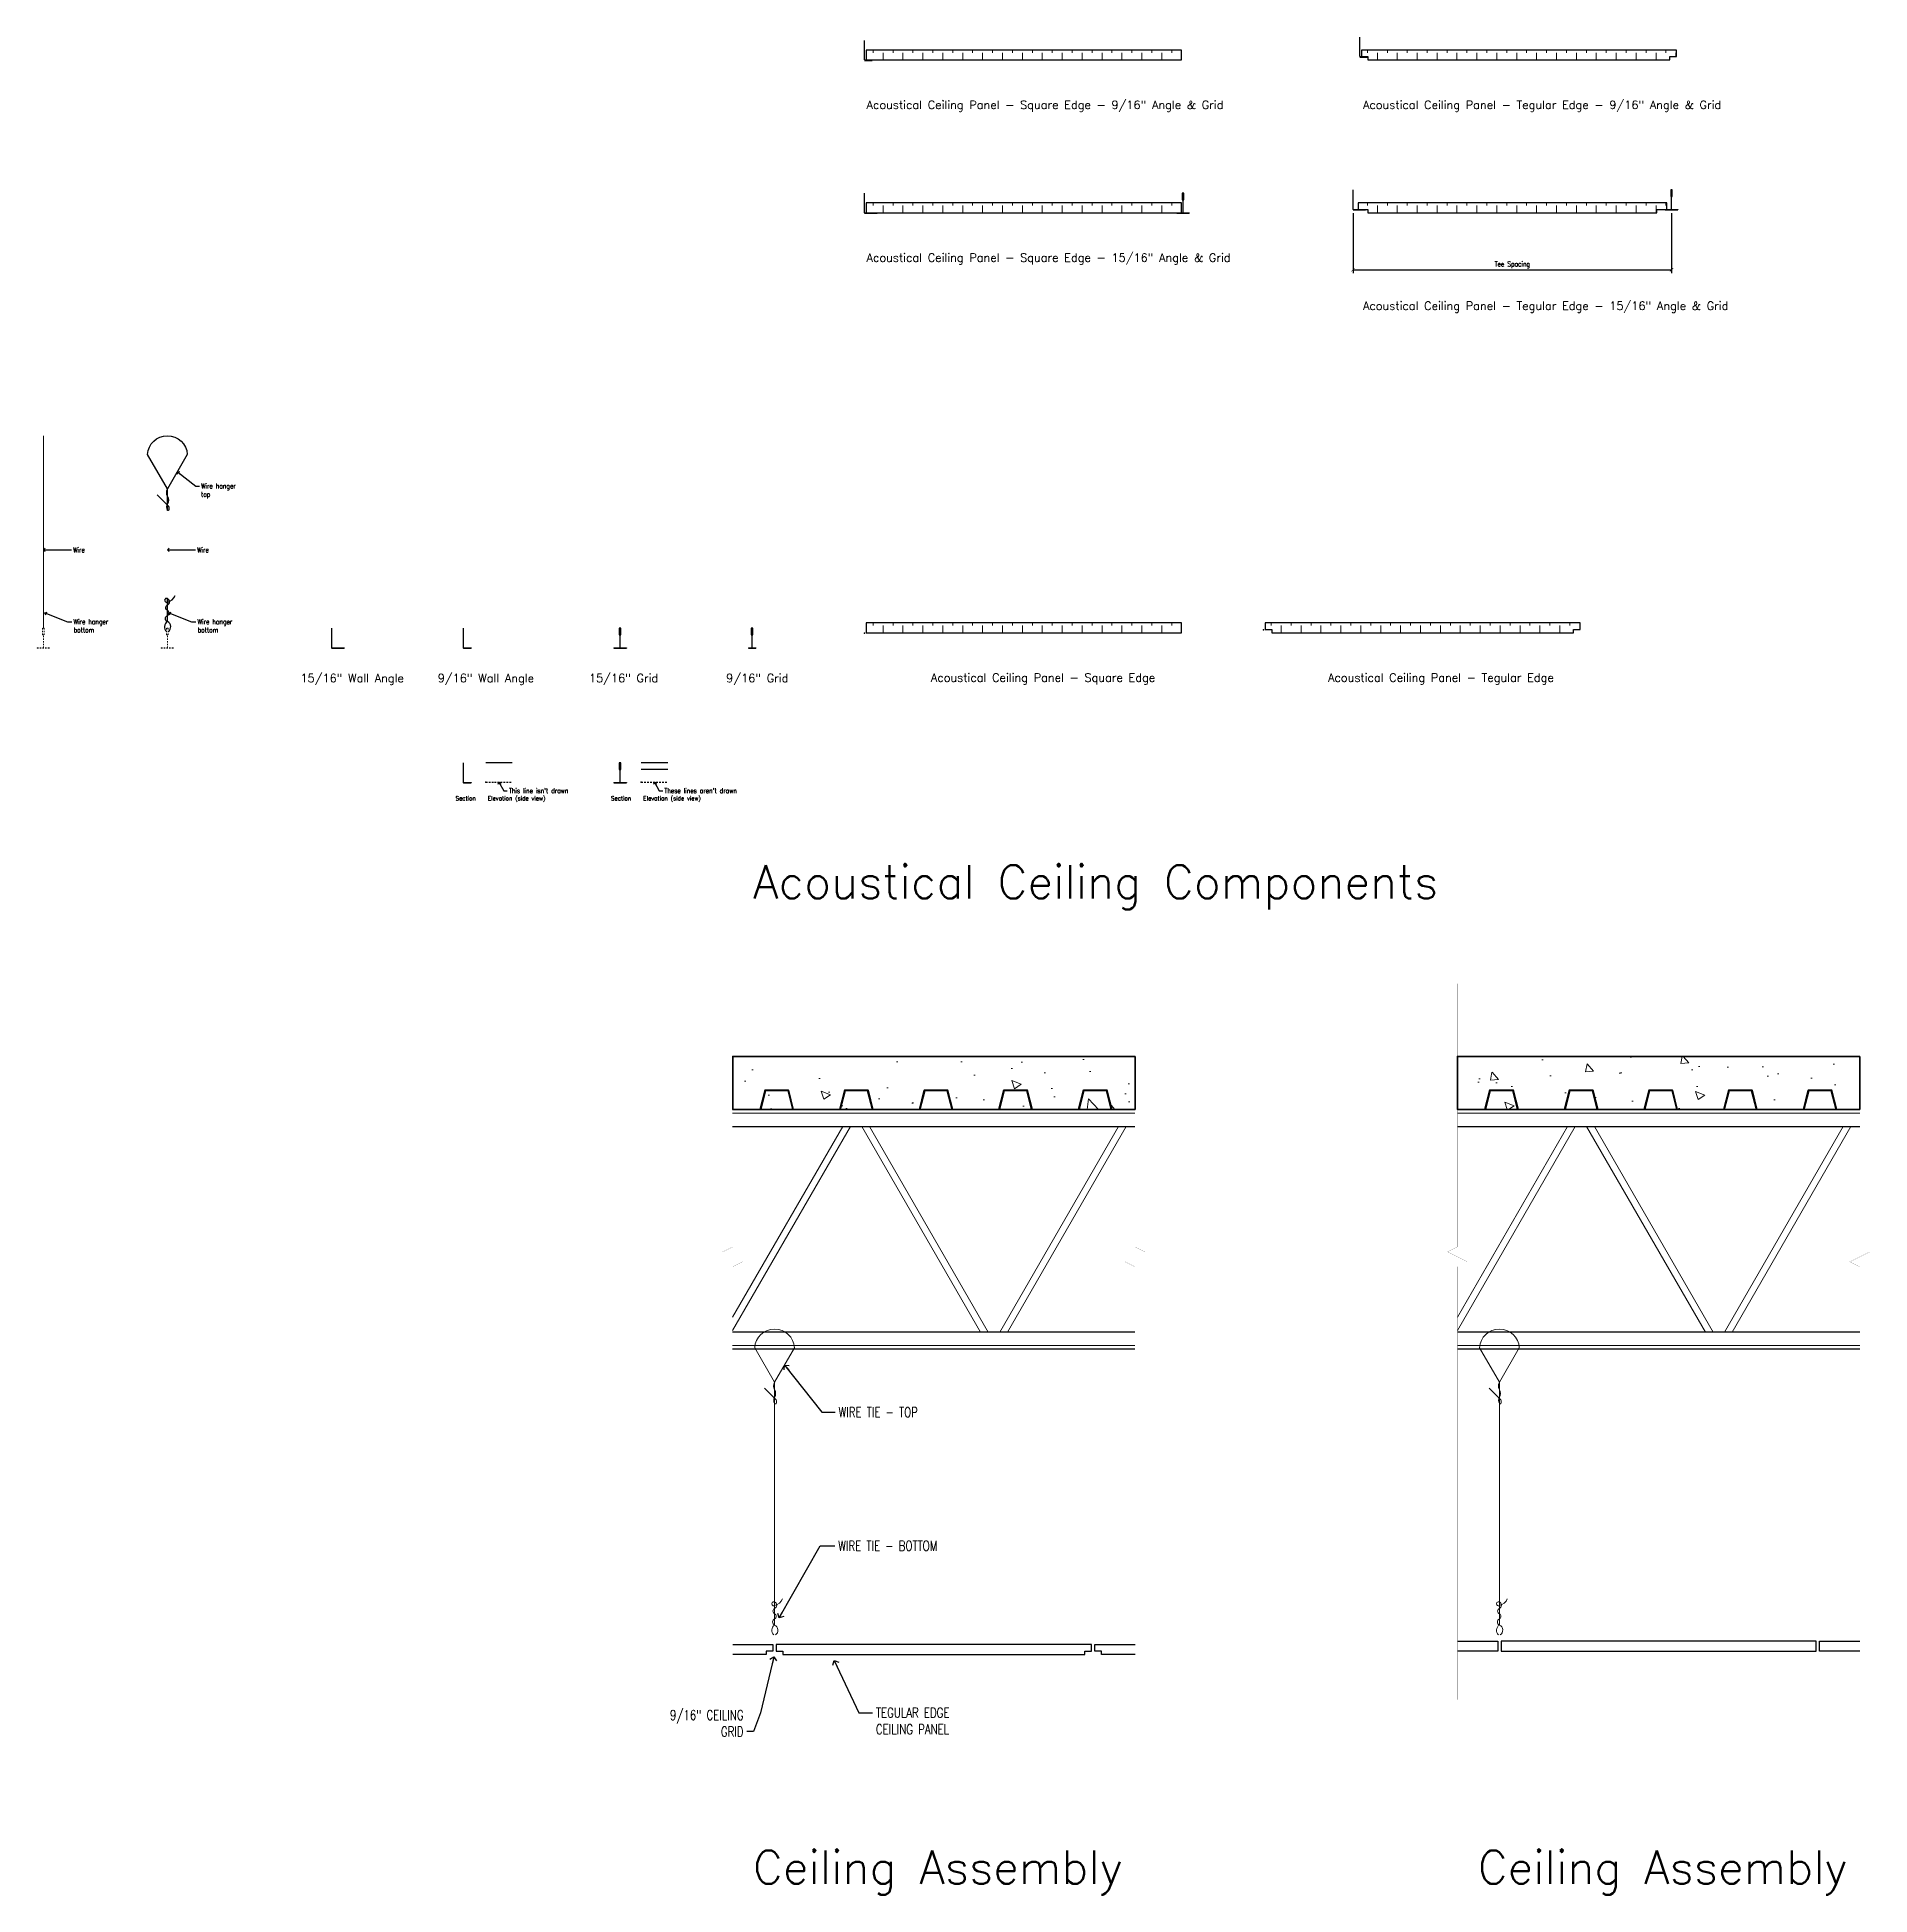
# Model space of a CAD drawing. Header units: inches. Extents: x 0 to 138, y 0 to 140.
import ezdxf
from ezdxf.enums import TextEntityAlignment as Align

# ---------------------------------------------------------------- set-up
doc = ezdxf.new("R2010")
doc.units = ezdxf.units.IN
doc.header["$MEASUREMENT"] = 0
doc.linetypes.add('HIDDEN2', pattern=[0.1875, 0.125, -0.0625])
for name, color, linetype, lineweight in [('A-Anno-Dims', 211, 'Continuous', 25), ('A-Anno-Note', 231, 'Continuous', 25), ('A-Anno-Symb', 131, 'Continuous', 25), ('A-Detl-Thin', 150, 'Continuous', 18), ('G-Anno-Ttlb', 213, 'Continuous', 50), ('Med', 31, 'Continuous', 25), ('Patt', 190, 'Continuous', 18), ('Wide', 212, 'Continuous', 35)]:
    doc.layers.add(name, color=color, linetype=linetype, lineweight=lineweight)
doc.layers.add('G-Anno-Nplt', color=140, linetype='Continuous', lineweight=18, plot=False)
doc.styles.add('Arch-Dim', font='romans.shx', dxfattribs={"width": 0.75})
doc.styles.add('RomanS', font='romans.shx')
doc.dimstyles.new('Aec-Arch-I-1-2', dxfattribs={"dimscale": 8, "dimtxt": 0.09375, "dimasz": 0.0625, "dimexe": 0.0625, "dimexo": 0.0625, "dimgap": 0.03125, "dimtad": 1, "dimdec": 4, "dimzin": 3, "dimdsep": 46, "dimlunit": 4, "dimtxsty": 'Arch-Dim', "dimblk": 'ARCHTICK', "dimcen": 0.09375, "dimclrd": 8, "dimclre": 8, "dimadec": 4, "dimazin": 2, "dimtfac": 0.75, "dimtdec": 4, "dimtix": 1, "dimtmove": 1, "dimatfit": 2, "dimldrblk": 'OPEN90', "dimfxl": 1, "dimtolj": 1, "dimtzin": 0, "dimarcsym": 0})
pattern_1 = [(270, (-1574.9999, -1721.5893), (0.75, -0.75), [0.75, -0.75])]

# ---------------------------------------------------------------- blocks, each defined once
blk = doc.blocks.new('Anno_Title_T2')
at = {"color": 0, "linetype": 'ByBlock', "lineweight": -2, "style": 'RomanS'}
blk.add_attdef('TITLE', (0, 0.5), '', height=1.25, dxfattribs=at)
blk.add_attdef('SCALE', text='', height=0.75, dxfattribs=at).set_placement((0, -0.5), align=Align.TOP_LEFT)
blk = doc.blocks.new('AecDtl_TieTopUK')
at = {"color": 0, "linetype": 'ByBlock', "lineweight": -2}
blk.add_lwpolyline([(0, -2.6), (-1.5, 0, -0.940997), (1.5, 0), (0, -2.6, 0.267752), (0, -3.17, -0.267752), (0, -3.72, 0.267752), (0, -4.19, 0.577595), (0.1, -4.19, 0.267752), (0.1, -3.93), (-0.77, -3.05)], format="xyb", dxfattribs=at)
blk.add_lwpolyline([(0, -4.22), (0, -2.6)], dxfattribs=at)
at = {"layer": 'Defpoints'}
blk.add_point((0, -4.22), dxfattribs=at)
blk = doc.blocks.new('AecDtl_TieBottomUK')
at = {"color": 0, "linetype": 'ByBlock', "lineweight": -2}
for points in [[(0.06, 0, 0.578654), (0, 0.75, -0.635545), (0, 1.21, 0.635545), (0, 1.59, -0.635545), (0, 2, 0.635545), (0, 2.49, 1.573452), (0, 2.22, 0.260964), (0.59, 2.73, -0.704228)], [(0, 0.75, 0.497852), (-0.06, 0)]]:
    blk.add_lwpolyline(points, format="xyb", dxfattribs=at)
blk.add_lwpolyline([(0, 0.75), (0, 2.5)], dxfattribs=at)
at = {"layer": 'Defpoints'}
blk.add_point((0, 2.5), dxfattribs=at)
blk = doc.blocks.new('*U7')
at = {"layer": 'A-Detl-Thin'}
for points in [[(28.43, 2.25), (58.75, 2.25)], [(36.73, 1.25), (28.43, -13.12)], [(37.31, 1.25), (28.43, -14.12)], [(38.17, 1.25), (47.12, -14.25)], [(38.75, 1.25), (47.7, -14.25)], [(57.51, 1.25), (48.56, -14.25)], [(58.09, 1.25), (49.14, -14.25)], [(28.43, -15.25), (58.75, -15.25)]]:
    blk.add_lwpolyline(points, dxfattribs=at)
at = {"layer": 'Med'}
for points in [[(58.75, 2.5), (28.43, 2.5)], [(28.43, 1.25), (58.75, 1.25)], [(58.75, -14.25), (28.43, -14.25)], [(28.43, -15.5), (58.75, -15.5)]]:
    blk.add_lwpolyline(points, dxfattribs=at)
blk = doc.blocks.new('*U8')
at = {"layer": 'Patt'}
h = blk.add_hatch(dxfattribs=at)
h.set_pattern_fill('CONCRETE_C', color=256, style=0, pattern_type=2)
h.set_pattern_definition([(50, (0, 0), (7.1726, -0.6275), [0.75, -8.25]), (355, (0, 0), (-1.3875, 7.522), [0.6, -6.6]), (100.451, (0.598, -0.052), (5.7851, 6.8944), [0.6374, -7.0114]), (46.184, (0, 2), (10.6724, -1.6552), [1.125, -12.375]), (96.636, (0.889, 1.862), (9.3466, 9.741), [0.956, -10.517]), (351.184, (0, 2), (9.3466, 9.741), [0.9, -9.9]), (21, (1, 1.5), (5.9691, -4.0262), [0.75, -8.25]), (326, (1, 1.5), (2.4332, 7.2515), [0.6, -6.6]), (71.451, (1.4974, 1.1645), (8.4022, 3.2253), [0.6374, -7.0114]), (37.5, (0, 0), (0.1216, 3.32894), [0, -6.52, 0, -6.7, 0, -6.625]), (7.5, (0, 0), (2.6307, 3.9441), [0, -3.82, 0, -6.37, 0, -2.525]), (327.5, (-2.23, 0), (5.33822, -0.22555), [0, -2.5, 0, -7.8, 0, -10.35]), (317.5, (-3.23, 0), (5.83186, 1.00105), [0, -3.25, 0, -5.18, 0, -7.35])])
h.paths.add_polyline_path([(0, 4), (30.32, 4), (30.32, 0), (28.25, 0), (27.88, 1.46), (26.12, 1.46), (25.75, 0), (22.25, 0), (21.88, 1.46), (20.12, 1.46), (19.75, 0), (16.25, 0), (15.88, 1.46), (14.12, 1.46), (13.75, 0), (10.25, 0), (9.88, 1.46), (8.12, 1.46), (7.75, 0), (4.25, 0), (3.88, 1.46), (2.12, 1.46), (1.75, 0), (0, 0)], flags=0)
h.paths.add_polyline_path([(28.21, 0), (25.79, 0), (26.15, 1.43), (27.85, 1.43)], flags=0)
h.paths.add_polyline_path([(22.21, 0), (19.79, 0), (20.15, 1.43), (21.85, 1.43)], flags=0)
h.paths.add_polyline_path([(16.21, 0), (13.79, 0), (14.15, 1.43), (15.85, 1.43)], flags=0)
h.paths.add_polyline_path([(10.21, 0), (7.79, 0), (8.15, 1.43), (9.85, 1.43)], flags=0)
h.paths.add_polyline_path([(4.21, 0), (1.79, 0), (2.15, 1.43), (3.85, 1.43)], flags=0)
at = {"layer": 'Wide'}
for points in [[(0, 4), (30.32, 4), (30.32, 0), (28.25, 0), (27.88, 1.46), (26.12, 1.46), (25.75, 0), (22.25, 0), (21.88, 1.46), (20.12, 1.46), (19.75, 0), (16.25, 0), (15.88, 1.46), (14.12, 1.46), (13.75, 0), (10.25, 0), (9.88, 1.46), (8.12, 1.46), (7.75, 0), (4.25, 0), (3.88, 1.46), (2.12, 1.46), (1.75, 0), (0, 0), (0, 4)], [(4.21, 0), (1.79, 0), (2.15, 1.43), (3.85, 1.43), (4.21, 0)], [(10.21, 0), (7.79, 0), (8.15, 1.43), (9.85, 1.43), (10.21, 0)], [(16.21, 0), (13.79, 0), (14.15, 1.43), (15.85, 1.43), (16.21, 0)], [(22.21, 0), (19.79, 0), (20.15, 1.43), (21.85, 1.43), (22.21, 0)], [(28.21, 0), (25.79, 0), (26.15, 1.43), (27.85, 1.43), (28.21, 0)]]:
    blk.add_lwpolyline(points, close=True, dxfattribs=at)
blk = doc.blocks.new('_ArchTick')
at = {"color": 0, "linetype": 'ByBlock', "const_width": 0.15}
blk.add_lwpolyline([(-0.5, -0.5), (0.5, 0.5)], dxfattribs=at)
blk = doc.blocks.new('_Open90')
at = {"color": 0, "linetype": 'ByBlock', "lineweight": -2}
for p, q in [((0, 0), (-1, 0)), ((-0.5, 0.5), (0, 0)), ((0, 0), (-0.5, -0.5))]:
    blk.add_line(p, q, dxfattribs=at)
blk = doc.blocks.new('AecDtl_15_16GridUK')
at = {"color": 0, "linetype": 'ByBlock', "lineweight": -2}
blk.add_lwpolyline([(-0.0625, 0.96875), (0.0625, 0.96875), (0.0625, 1.46875), (-0.0625, 1.46875)], close=True, dxfattribs=at)
for points in [[(-0.46875, 0), (0.46875, 0)], [(-0.46875, 0), (-0.46875, -0.03125)], [(0, 0), (0, 0.96875)], [(0.46875, 0), (0.46875, -0.03125)], [(-0.46875, -0.03125), (0.46875, -0.03125)]]:
    blk.add_lwpolyline(points, dxfattribs=at)
at = {"layer": 'Defpoints', "color": 2}
blk.add_point((0, 1.46875), dxfattribs=at)
at = {"layer": 'Defpoints', "color": 1}
blk.add_point((0, 1.21875), dxfattribs=at)
blk = doc.blocks.new('AecDtl_9_16WallAngleUK')
at = {"color": 0, "linetype": 'ByBlock', "lineweight": -2}
for points in [[(0, 0), (0, 1.46875)], [(0, 0), (0.5625, 0)], [(0.5625, 0), (0.5625, -0.03125)], [(0, -0.03125), (0.5625, -0.03125)]]:
    blk.add_lwpolyline(points, dxfattribs=at)
blk = doc.blocks.new('AecDtl_GridElevationUK')
at = {"color": 0, "linetype": 'ByBlock', "lineweight": -2}
for p, q in [((0, 1.46875), (2, 1.46875)), ((0, 0.96875), (2, 0.96875))]:
    blk.add_line(p, q, dxfattribs=at)
blk = doc.blocks.new('AecDtl_WallAngleElevUK')
at = {"color": 0, "linetype": 'ByBlock', "lineweight": -2}
blk.add_line((0, 1.46875), (2, 1.46875), dxfattribs=at)
blk = doc.blocks.new('AecDtl_9_16GridUK')
at = {"color": 0, "linetype": 'ByBlock', "lineweight": -2}
blk.add_lwpolyline([(-0.0625, 0.96875), (0.0625, 0.96875), (0.0625, 1.46875), (-0.0625, 1.46875)], close=True, dxfattribs=at)
for points in [[(-0.28125, 0), (0.28125, 0)], [(-0.28125, 0), (-0.28125, -0.03125)], [(0, 0), (0, 0.96875)], [(0.28125, 0), (0.28125, -0.03125)], [(-0.28125, -0.03125), (0.28125, -0.03125)]]:
    blk.add_lwpolyline(points, dxfattribs=at)
at = {"layer": 'Defpoints', "color": 2}
blk.add_point((0, 1.46875), dxfattribs=at)
at = {"layer": 'Defpoints', "color": 1}
blk.add_point((0, 1.21875), dxfattribs=at)
blk = doc.blocks.new('AecDtl_15_16WallAngleUK')
at = {"color": 0, "linetype": 'ByBlock', "lineweight": -2}
for points in [[(0, 0), (0, 1.46875)], [(0, 0), (0.9375, 0)], [(0, 0), (0, -0.03125)], [(0.9375, 0), (0.9375, -0.03125)], [(0, -0.03125), (0.9375, -0.03125)]]:
    blk.add_lwpolyline(points, dxfattribs=at)
blk = doc.blocks.new('*D14')
at = {"layer": 'A-Anno-Dims', "color": 8, "lineweight": -2, "transparency": 16777216}
for p, q in [((99.17, 126.75), (99.17, 122.23)), ((123.17, 126.75), (123.17, 122.23)), ((99.17, 122.48), (123.17, 122.48))]:
    blk.add_line(p, q, dxfattribs=at)
at = {"layer": 'Defpoints', "color": 0, "transparency": 16777216}
for p in [(99.17, 127), (123.17, 127), (123.17, 122.48)]:
    blk.add_point(p, dxfattribs=at)
at = {"layer": 'A-Anno-Dims', "color": 8, "lineweight": -2, "transparency": 16777216, "xscale": 0.25, "yscale": 0.25, "zscale": 0.25, "rotation": 180}
blk.add_blockref('_ArchTick', (99.17, 122.48), dxfattribs=at)
at = {"layer": 'A-Anno-Dims', "color": 8, "lineweight": -2, "transparency": 16777216, "xscale": 0.25, "yscale": 0.25, "zscale": 0.25}
blk.add_blockref('_ArchTick', (123.17, 122.48), dxfattribs=at)
at = {"layer": 'A-Anno-Dims', "color": 0, "transparency": 16777216, "insert": (111.17, 122.86), "char_height": 0.375, "attachment_point": 5, "style": 'Arch-Dim'}
blk.add_mtext('\\A1;Tee Spacing', dxfattribs=at)

msp = doc.modelspace()

# ---------------------------------------------------------------- hatches: boundary and pattern name
at = {"layer": 'Patt'}
h = msp.add_hatch(dxfattribs=at)
h.set_pattern_fill('DASH', color=256, scale=6, angle=270, style=0)
h.set_pattern_definition([(270, (-1574.9999, -1678.4188), (0.75, -0.75), [0.75, -0.75])])
h.paths.add_polyline_path([(86.23552, 139.04729), (62.48552, 139.04729), (62.48552, 138.29729), (86.23552, 138.29729)])
h = msp.add_hatch(dxfattribs=at)
h.set_pattern_fill('DASH', color=256, scale=6, angle=270, style=0)
h.set_pattern_definition([(270, (-1567.7482, -1678.4188), (0.75, -0.75), [0.75, -0.75])])
h.paths.add_polyline_path([(123.04299, 138.54729), (123.54299, 138.54729), (123.54299, 139.04729), (99.79299, 139.04729), (99.79299, 138.54729), (100.29299, 138.54729), (100.29299, 138.29729), (123.04299, 138.29729)])
h = msp.add_hatch(dxfattribs=at)
h.set_pattern_fill('DASH', color=256, scale=6, angle=270, style=0)
h.set_pattern_definition([(270, (-1574.9999, -1689.9354), (0.75, -0.75), [0.75, -0.75])])
h.paths.add_polyline_path([(86.23552, 127.53068), (62.48552, 127.53068), (62.48552, 126.78068), (86.23552, 126.78068)])
h = msp.add_hatch(dxfattribs=at)
h.set_pattern_fill('DASH', color=256, scale=6, angle=270, style=0)
h.set_pattern_definition([(270, (-1567.7482, -1689.9354), (0.75, -0.75), [0.75, -0.75])])
h.paths.add_polyline_path([(122.82424, 127.53068), (99.54299, 127.53068), (99.54299, 127.03068), (100.29299, 127.03068), (100.29299, 126.78068), (122.07424, 126.78068), (122.07424, 127.03068), (122.82424, 127.03068)], flags=0)
h = msp.add_hatch(dxfattribs=at)
h.set_pattern_fill('DASH', color=256, scale=6, angle=270, style=0)
h.set_pattern_definition(pattern_1)
h.paths.add_polyline_path([(86.23552, 95.87681), (62.48552, 95.87681), (62.48552, 95.12681), (86.23552, 95.12681)])
h = msp.add_hatch(dxfattribs=at)
h.set_pattern_fill('DASH', color=256, scale=6, angle=270, style=0)
h.set_pattern_definition(pattern_1)
h.paths.add_polyline_path([(115.79127, 95.37681), (116.29127, 95.37681), (116.29127, 95.87681), (92.54127, 95.87681), (92.54127, 95.37681), (93.04127, 95.37681), (93.04127, 95.12681), (115.79127, 95.12681)])

# ---------------------------------------------------------------- linework, layer by layer
for p in [(33.80343, 83.87166), (45.51852, 83.87166)]:
    msp.add_point(p)
at = {"layer": 'A-Anno-Dims'}
for p in [(92.41627, 95.34556), (22.19487, 93.99639), (32.14083, 93.99639), (43.93552, 93.99639), (53.88148, 93.99639), (62.36052, 95.09556), (32.14083, 83.84041)]:
    msp.add_point(p, dxfattribs=at)
at = {"layer": 'A-Anno-Symb', "const_width": 0.0075}
for points in [[(52.41719, 69.05443), (52.41719, 51.83825), (52.41719, 48.83825), (51.66719, 48.46325), (53.16719, 47.71325), (52.41719, 47.33825), (52.41719, 44.33825), (52.41719, 14.70039)], [(82.73626, 68.67706), (82.73626, 51.83825), (82.73626, 48.83825), (83.48626, 48.46325), (81.98626, 47.71325), (82.73626, 47.33825), (82.73626, 44.33825), (82.73626, 14.70039)], [(107.03785, 68.67706), (107.03785, 51.83825), (107.03785, 48.83825), (106.28785, 48.46325), (107.78785, 47.71325), (107.03785, 47.33825), (107.03785, 44.33825), (107.03785, 14.70039)], [(137.35692, 68.67706), (137.35692, 51.83825), (137.35692, 48.83825), (138.10692, 48.46325), (136.60692, 47.71325), (137.35692, 47.33825), (137.35692, 44.33825), (137.35692, 14.70039)]]:
    msp.add_lwpolyline(points, dxfattribs=at)
at = {"layer": 'A-Detl-Thin', "linetype": 'HIDDEN2'}
for p, q in [((33.80343, 83.87166), (35.80343, 83.87166)), ((33.80343, 83.84041), (35.80343, 83.84041)), ((45.51852, 83.87166), (47.51852, 83.87166)), ((45.51852, 83.84041), (47.51852, 83.84041))]:
    msp.add_line(p, q, dxfattribs=at)
at = {"layer": 'A-Detl-Thin'}
for points in [[(0.46875, 95.46514), (0.46875, 109.97708)], [(55.57673, 20.33775), (55.57673, 25.74533), (55.57673, 38.63205)], [(110.19739, 20.33775), (110.19739, 25.74533), (110.19739, 38.63205)]]:
    msp.add_lwpolyline(points, dxfattribs=at)
for points in [[(55.57673, 38.63205), (54.07673, 41.23233, -0.940996837), (57.07673, 41.23233), (55.57673, 38.63205, 0.267752492), (55.57673, 38.06646, -0.267752492), (55.57673, 37.51196, 0.267752492), (55.57673, 37.04004, 0.577595006), (55.68102, 37.04004, 0.267752492), (55.68102, 37.29959), (54.80753, 38.18444)], [(110.19739, 38.63205), (108.69739, 41.23233, -0.940996837), (111.69739, 41.23233), (110.19739, 38.63205, 0.267752492), (110.19739, 38.06646, -0.267752492), (110.19739, 37.51196, 0.267752492), (110.19739, 37.04004, 0.577595006), (110.30168, 37.04004, 0.267752492), (110.30168, 37.29959), (109.42819, 38.18444)], [(55.63923, 19.58775, 0.578653916), (55.57673, 20.33775, -0.635545351), (55.57673, 20.80214, 0.635545351), (55.57673, 21.17798, -0.635545351), (55.57673, 21.58944, 0.635545351), (55.57673, 22.07735, 1.573451837), (55.57673, 21.80416, 0.260964438), (56.16916, 22.32018, -0.704228429)], [(110.25989, 19.58775, 0.578653916), (110.19739, 20.33775, -0.635545351), (110.19739, 20.80214, 0.635545351), (110.19739, 21.17798, -0.635545351), (110.19739, 21.58944, 0.635545351), (110.19739, 22.07735, 1.573451837), (110.19739, 21.80416, 0.260964438), (110.78982, 22.32018, -0.704228429)], [(55.57673, 20.33775, 0.497851729), (55.51423, 19.58775)], [(110.19739, 20.33775, 0.497851729), (110.13489, 19.58775)]]:
    msp.add_lwpolyline(points, format="xyb", dxfattribs=at)
at = {"layer": 'G-Anno-Nplt', "linetype": 'HIDDEN2', "ltscale": 0.25}
for points in [[(0.40625, 94.96514), (0.53125, 94.96514), (0.53125, 95.46514), (0.40625, 95.46514)], [(9.75386, 94.96514), (9.87886, 94.96514), (9.87886, 95.46514), (9.75386, 95.46514)]]:
    msp.add_lwpolyline(points, close=True, dxfattribs=at)
for points in [[(0, 93.99639), (0.9375, 93.99639)], [(0, 93.99639), (0, 93.96514)], [(0, 93.96514), (0.9375, 93.96514)], [(0.46875, 93.99639), (0.46875, 94.96514)], [(0.9375, 93.99639), (0.9375, 93.96514)], [(9.34761, 93.99639), (10.28511, 93.99639)], [(9.34761, 93.99639), (9.34761, 93.96514)], [(9.34761, 93.96514), (10.28511, 93.96514)], [(9.81636, 93.99639), (9.81636, 94.96514)], [(10.28511, 93.99639), (10.28511, 93.96514)]]:
    msp.add_lwpolyline(points, dxfattribs=at)
at = {"layer": 'Med'}
for points in [[(62.48552, 138.29729), (86.23552, 138.29729), (86.23552, 139.04729), (62.48552, 139.04729)], [(123.54299, 139.04729), (99.79299, 139.04729), (99.79299, 138.54729), (100.29299, 138.54729), (100.29299, 138.29729), (123.04299, 138.29729), (123.04299, 138.54729), (123.54299, 138.54729), (123.54299, 139.04729)], [(62.48552, 126.78068), (86.23552, 126.78068), (86.23552, 127.53068), (62.48552, 127.53068)], [(122.82424, 127.53068), (99.54299, 127.53068), (99.54299, 127.03068), (100.29299, 127.03068), (100.29299, 126.78068), (122.07424, 126.78068), (122.07424, 127.03068), (122.82424, 127.03068), (122.82424, 127.53068)], [(62.48552, 95.12681), (86.23552, 95.12681), (86.23552, 95.87681), (62.48552, 95.87681)], [(116.29127, 95.87681), (92.54127, 95.87681), (92.54127, 95.37681), (93.04127, 95.37681), (93.04127, 95.12681), (115.79127, 95.12681), (115.79127, 95.37681), (116.29127, 95.37681), (116.29127, 95.87681)], [(79.45173, 18.869), (55.70173, 18.869), (55.70173, 18.369), (56.20173, 18.369), (56.20173, 18.119), (78.95173, 18.119), (78.95173, 18.369), (79.45173, 18.369), (79.45173, 18.869)], [(110.32239, 18.369), (134.07239, 18.369), (134.07239, 19.119), (110.32239, 19.119)]]:
    msp.add_lwpolyline(points, close=True, dxfattribs=at)
for points in [[(32.14083, 93.99639), (32.14083, 93.96514)], [(52.41719, 18.869), (55.45173, 18.869), (55.45173, 18.369), (54.95173, 18.369), (54.95173, 18.119), (52.41719, 18.119)], [(82.73626, 18.119), (80.20173, 18.119), (80.20173, 18.369), (79.70173, 18.369), (79.70173, 18.869), (82.73626, 18.869)], [(107.03785, 19.119), (110.07239, 19.119), (110.07239, 18.369), (107.03785, 18.369)], [(137.35692, 18.369), (134.32239, 18.369), (134.32239, 19.119), (137.35692, 19.119)]]:
    msp.add_lwpolyline(points, dxfattribs=at)

# ---------------------------------------------------------------- block references
for name, p in [('AecDtl_9_16WallAngleUK', (99.66799, 138.54729)), ('AecDtl_9_16WallAngleUK', (62.36052, 138.29729)), ('AecDtl_15_16WallAngleUK', (62.36052, 126.78068)), ('AecDtl_15_16GridUK', (86.36052, 126.78068)), ('AecDtl_15_16WallAngleUK', (99.16799, 127.03068)), ('AecDtl_15_16GridUK', (123.16799, 127.03068)), ('AecDtl_TieTopUK', (9.81636, 108.56558)), ('AecDtl_TieBottomUK', (9.81636, 95.21514)), ('AecDtl_15_16WallAngleUK', (22.19487, 93.99639)), ('AecDtl_9_16WallAngleUK', (32.14083, 93.99639)), ('AecDtl_15_16GridUK', (43.93552, 93.99639)), ('AecDtl_9_16WallAngleUK', (32.14083, 83.84041)), ('AecDtl_15_16GridUK', (43.93552, 83.84041))]:
    msp.add_blockref(name, p)
at = {"layer": 'A-Anno-Dims'}
for name, p in [('AecDtl_9_16GridUK', (53.88148, 93.99639)), ('AecDtl_WallAngleElevUK', (33.80343, 83.87166)), ('AecDtl_GridElevationUK', (45.51852, 83.87166))]:
    msp.add_blockref(name, p, dxfattribs=at)
at = {"layer": 'G-Anno-Ttlb'}
ref = msp.add_blockref('Anno_Title_T2', (67.3565, 134.35213), dxfattribs=dict(at, xscale=0.5, yscale=0.5, zscale=0.5))
ref.add_attrib('TITLE', 'Acoustical Ceiling Panel - Square Edge - 9/16" Angle & Grid', (62.50794, 134.60213), dxfattribs={"layer": '0', "color": 0, "linetype": 'ByBlock', "lineweight": -2, "height": 0.625, "style": 'Arch-Dim'})
ref = msp.add_blockref('Anno_Title_T2', (104.53897, 134.35213), dxfattribs=dict(at, xscale=0.5, yscale=0.5, zscale=0.5))
ref.add_attrib('TITLE', 'Acoustical Ceiling Panel - Tegular Edge - 9/16" Angle & Grid', (99.91901, 134.60213), dxfattribs={"layer": '0', "color": 0, "linetype": 'ByBlock', "lineweight": -2, "height": 0.625, "style": 'Arch-Dim'})
ref = msp.add_blockref('Anno_Title_T2', (67.3565, 122.83552), dxfattribs=dict(at, xscale=0.5, yscale=0.5, zscale=0.5))
ref.add_attrib('TITLE', 'Acoustical Ceiling Panel - Square Edge - 15/16" Angle & Grid', (62.50794, 123.08552), dxfattribs={"layer": '0', "color": 0, "linetype": 'ByBlock', "lineweight": -2, "height": 0.625, "style": 'Arch-Dim'})
ref = msp.add_blockref('Anno_Title_T2', (104.53897, 119.20713), dxfattribs=dict(at, xscale=0.5, yscale=0.5, zscale=0.5))
ref.add_attrib('TITLE', 'Acoustical Ceiling Panel - Tegular Edge - 15/16" Angle & Grid', (99.91901, 119.45713), dxfattribs={"layer": '0', "color": 0, "linetype": 'ByBlock', "lineweight": -2, "height": 0.625, "style": 'Arch-Dim'})
ref = msp.add_blockref('Anno_Title_T2', (19.84303, 91.14692), dxfattribs=dict(at, xscale=0.5, yscale=0.5, zscale=0.5))
ref.add_attrib('TITLE', '15/16" Wall Angle', (19.84303, 91.39692), dxfattribs={"layer": '0', "color": 0, "linetype": 'ByBlock', "lineweight": -2, "height": 0.625, "style": 'Arch-Dim'})
ref = msp.add_blockref('Anno_Title_T2', (30.18663, 91.14692), dxfattribs=dict(at, xscale=0.5, yscale=0.5, zscale=0.5))
ref.add_attrib('TITLE', '9/16" Wall Angle', (30.18663, 91.39692), dxfattribs={"layer": '0', "color": 0, "linetype": 'ByBlock', "lineweight": -2, "height": 0.625, "style": 'Arch-Dim'})
ref = msp.add_blockref('Anno_Title_T2', (41.58368, 91.14692), dxfattribs=dict(at, xscale=0.5, yscale=0.5, zscale=0.5))
ref.add_attrib('TITLE', '15/16" Grid', (41.58368, 91.39692), dxfattribs={"layer": '0', "color": 0, "linetype": 'ByBlock', "lineweight": -2, "height": 0.625, "style": 'Arch-Dim'})
ref = msp.add_blockref('Anno_Title_T2', (51.92728, 91.14692), dxfattribs=dict(at, xscale=0.5, yscale=0.5, zscale=0.5))
ref.add_attrib('TITLE', '9/16" Grid', (51.92728, 91.39692), dxfattribs={"layer": '0', "color": 0, "linetype": 'ByBlock', "lineweight": -2, "height": 0.625, "style": 'Arch-Dim'})
ref = msp.add_blockref('Anno_Title_T2', (67.3565, 91.18165), dxfattribs=dict(at, xscale=0.5, yscale=0.5, zscale=0.5))
ref.add_attrib('TITLE', 'Acoustical Ceiling Panel - Square Edge', (67.3565, 91.43165), dxfattribs={"layer": '0', "color": 0, "linetype": 'ByBlock', "lineweight": -2, "height": 0.625, "style": 'Arch-Dim'})
ref = msp.add_blockref('Anno_Title_T2', (97.28726, 91.18165), dxfattribs=dict(at, xscale=0.5, yscale=0.5, zscale=0.5))
ref.add_attrib('TITLE', 'Acoustical Ceiling Panel - Tegular Edge', (97.28726, 91.43165), dxfattribs={"layer": '0', "color": 0, "linetype": 'ByBlock', "lineweight": -2, "height": 0.625, "style": 'Arch-Dim'})
ref = msp.add_blockref('Anno_Title_T2', (31.52811, 82.36282), dxfattribs=dict(at, xscale=0.25, yscale=0.25, zscale=0.25))
ref.add_attrib('TITLE', 'Section', (31.52811, 82.48782), dxfattribs={"layer": '0', "color": 0, "linetype": 'ByBlock', "lineweight": -2, "height": 0.3125, "style": 'Arch-Dim'})
ref = msp.add_blockref('Anno_Title_T2', (33.9642, 82.36282), dxfattribs=dict(at, xscale=0.25, yscale=0.25, zscale=0.25))
ref.add_attrib('TITLE', 'Elevation (side view)', (33.9642, 82.48782), dxfattribs={"layer": '0', "color": 0, "linetype": 'ByBlock', "lineweight": -2, "height": 0.3125, "style": 'Arch-Dim'})
ref = msp.add_blockref('Anno_Title_T2', (43.2432, 82.36282), dxfattribs=dict(at, xscale=0.25, yscale=0.25, zscale=0.25))
ref.add_attrib('TITLE', 'Section', (43.2432, 82.48782), dxfattribs={"layer": '0', "color": 0, "linetype": 'ByBlock', "lineweight": -2, "height": 0.3125, "style": 'Arch-Dim'})
ref = msp.add_blockref('Anno_Title_T2', (45.67929, 82.36282), dxfattribs=dict(at, xscale=0.25, yscale=0.25, zscale=0.25))
ref.add_attrib('TITLE', 'Elevation (side view)', (45.67929, 82.48782), dxfattribs={"layer": '0', "color": 0, "linetype": 'ByBlock', "lineweight": -2, "height": 0.3125, "style": 'Arch-Dim'})
ref = msp.add_blockref('Anno_Title_T2', (53.94885, 74.10652), dxfattribs=dict(at, xscale=2, yscale=2, zscale=2))
ref.add_attrib('TITLE', 'Acoustical Ceiling Components', (53.94885, 75.10652), dxfattribs={"layer": '0', "color": 0, "linetype": 'ByBlock', "lineweight": -2, "height": 2.5, "style": 'Arch-Dim'})
ref = msp.add_blockref('Anno_Title_T2', (53.94885, -0.16667), dxfattribs=dict(at, xscale=2, yscale=2, zscale=2))
ref.add_attrib('TITLE', 'Ceiling Assembly', (53.94885, 0.83333), dxfattribs={"layer": '0', "color": 0, "linetype": 'ByBlock', "lineweight": -2, "height": 2.5, "style": 'Arch-Dim'})
ref = msp.add_blockref('Anno_Title_T2', (108.56951, -0.16667), dxfattribs=dict(at, xscale=2, yscale=2, zscale=2))
ref.add_attrib('TITLE', 'Ceiling Assembly', (108.56951, 0.83333), dxfattribs={"layer": '0', "color": 0, "linetype": 'ByBlock', "lineweight": -2, "height": 2.5, "style": 'Arch-Dim'})
at = {"layer": 'Med'}
for p in [(23.98221, 56.6607), (78.60287, 56.6607)]:
    msp.add_blockref('*U7', p, dxfattribs=at)
at = {"layer": 'Wide', "xscale": -1}
for p in [(82.73626, 59.1966), (137.35692, 59.1966)]:
    msp.add_blockref('*U8', p, dxfattribs=at)

# ---------------------------------------------------------------- texts
at = {"layer": 'A-Anno-Note', "style": 'Arch-Dim'}
for s, insert, char_height, attachment_point in [('Wire hanger\\Ptop', (12.3496, 106.367), 0.375, 1), ('Wire', (2.70454, 101.56022), 0.375, 1), ('Wire', (12.05215, 101.56022), 0.375, 1), ('Wire hanger\\Pbottom', (2.74561, 96.1408), 0.375, 1), ('Wire hanger\\Pbottom', (12.09321, 96.1408), 0.375, 1), ("This line isn't drawn", (35.55047, 83.40488), 0.375, 1), ("These lines aren't drawn", (47.26556, 83.40488), 0.375, 1), ('\\A1;WIRE TIE - TOP', (60.39865, 36.75466), 0.75, 1), ('\\A1;WIRE TIE - BOTTOM', (60.37206, 26.68157), 0.75, 1), ('\\A1;9/16" CEILING\\PGRID', (53.23872, 11.9263), 0.75, 9), ('\\A1;TEGULAR EDGE\\PCEILING PANEL', (63.20916, 14.10521), 0.75, 1)]:
    msp.add_mtext(s, dxfattribs=dict(at, insert=insert, char_height=char_height, attachment_point=attachment_point))

# ---------------------------------------------------------------- dimensions: what is measured, and where the dimension line sits
at = {"layer": 'A-Anno-Dims'}
dim = msp.add_linear_dim(base=(123.16799, 122.48496), p1=(99.16799, 126.99943), p2=(123.16799, 126.99943), text='Tee Spacing', dimstyle='Aec-Arch-I-1-2', override={"dimscale": 4}, dxfattribs=at)
dim.commit()
dim.dimension.update_dxf_attribs({"geometry": '*D14', "text_midpoint": (111.16799, 122.85996)})

# ---------------------------------------------------------------- leaders
at = {"layer": 'A-Anno-Note', "annotation_type": 0, "has_hookline": 1}
for points, override, hookline_direction, text_width in [([(10.56636, 107.26544), (11.96452, 106.1795), (12.2246, 106.1795)], {"dimscale": 4, "dimgap": 0.03125, "dimtad": 0}, 0, 2.51786), ([(0.46875, 101.37272), (2.57954, 101.37272)], {"dimscale": 4, "dimgap": 0.03125, "dimtad": 0}, 0, 0.77679), ([(9.81636, 101.37272), (11.92715, 101.37272)], {"dimscale": 4, "dimgap": 0.03125, "dimtad": 0}, 0, 0.77679), ([(0.58818, 96.61745), (2.2921, 95.9533), (2.62061, 95.9533)], {"dimscale": 4, "dimgap": 0.03125, "dimtad": 0}, 0, 2.51786), ([(9.93579, 96.61745), (11.6397, 95.9533), (11.96821, 95.9533)], {"dimscale": 4, "dimgap": 0.03125, "dimtad": 0}, 0, 2.51786), ([(34.80343, 83.87166), (35.16819, 83.21738), (35.42547, 83.21738)], {"dimscale": 4, "dimgap": 0.03125, "dimtad": 0}, 0, 4.40625), ([(46.51852, 83.87166), (46.88328, 83.21738), (47.14056, 83.21738)], {"dimscale": 4, "dimgap": 0.03125, "dimtad": 0}, 0, 5.34375), ([(56.32673, 39.93219), (59.13217, 36.37966), (60.14865, 36.37966)], {"dimgap": 0.03125, "dimtad": 0}, 0, 6.91071), ([(55.92501, 20.87422), (59.00085, 26.30657), (60.12206, 26.30657)], {"dimgap": 0.03125, "dimtad": 0}, 0, 8.54464), ([(55.52365, 17.94371), (54.50619, 13.70831), (53.98872, 12.3013), (53.48872, 12.3013)], {"dimgap": 0.03125, "dimtad": 0}, 1, 6.08036), ([(60.07605, 17.65496), (61.91804, 13.73021), (62.95916, 13.73021)], {"dimgap": 0.03125, "dimtad": 0}, 0, 6.21429)]:
    msp.add_leader(points, dimstyle='Aec-Arch-I-1-2', override=override, dxfattribs=dict(at, hookline_direction=hookline_direction, text_width=text_width))

doc.saveas('drawing.dxf')
